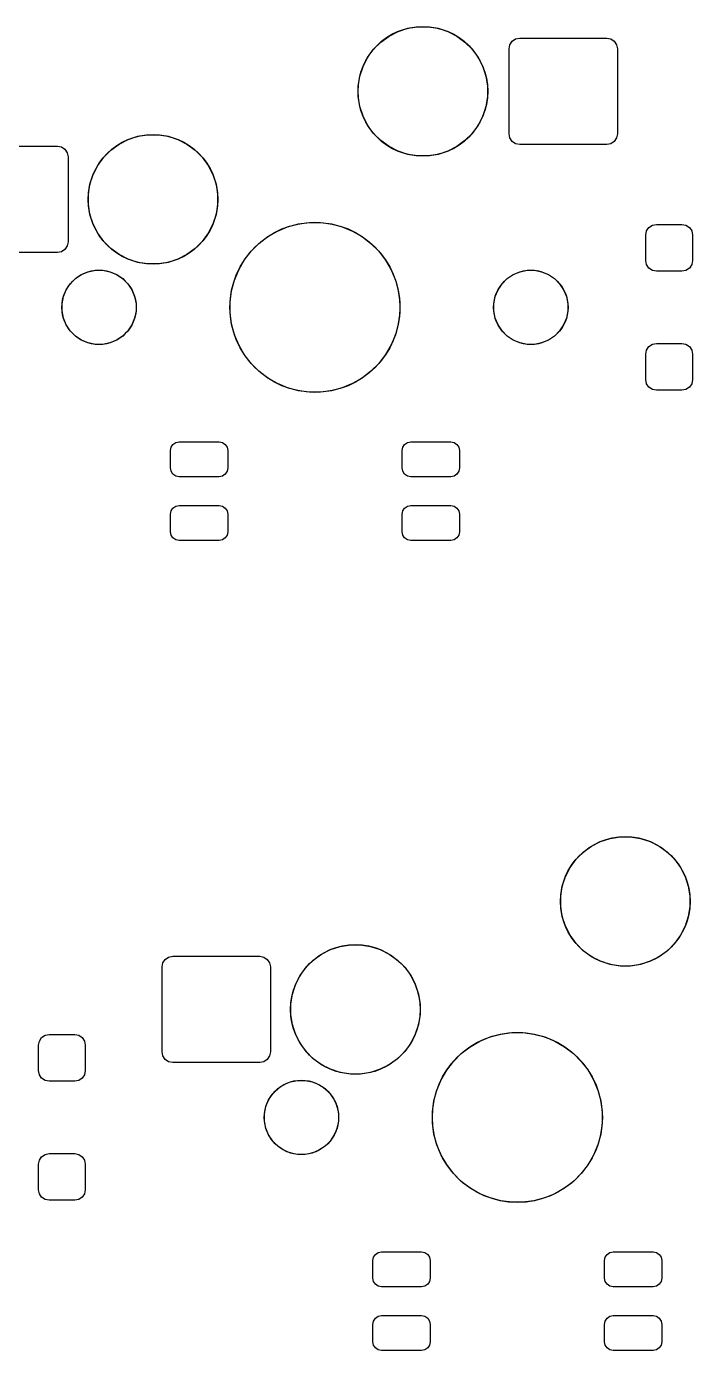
# Model space of a CAD drawing. Header units: millimetres. Extents: x 21 to 415, y -164 to -17.
# Drawn here: x 69.93 to 85.6, y -122.66 to -91.53 of the extents above; entities that cross this region are included whole.
import ezdxf

# ---------------------------------------------------------------- set-up
doc = ezdxf.new("R2010")
doc.units = ezdxf.units.MM
doc.layers.add('B.Mask', color=4, linetype='CONTINUOUS', true_color=0x02ffee)

msp = doc.modelspace()

# ---------------------------------------------------------------- linework, layer by layer
at = {"layer": 'B.Mask', "linetype": 'CONTINUOUS'}
for p, q in [((78.898371, -91.569011), (79.134725, -91.531576)), ((79.134725, -91.531576), (79.374025, -91.531576)), ((79.374025, -91.531576), (79.610379, -91.569011)), ((78.263967, -91.892256), (78.457565, -91.751599)), ((78.457565, -91.751599), (78.670783, -91.642959)), ((78.670783, -91.642959), (78.898371, -91.569011)), ((79.610379, -91.569011), (79.837967, -91.642959)), ((79.837967, -91.642959), (80.051185, -91.751599)), ((80.051185, -91.751599), (80.244783, -91.892256)), ((81.354598, -91.875098), (81.435704, -91.820905)), ((81.435704, -91.820905), (81.531375, -91.801875)), ((81.531375, -91.801875), (83.581375, -91.801875)), ((83.581375, -91.801875), (83.677046, -91.820905)), ((83.677046, -91.820905), (83.758152, -91.875098)), ((77.954099, -92.255065), (78.094756, -92.061467)), ((78.094756, -92.061467), (78.263967, -91.892256)), ((80.244783, -91.892256), (80.413994, -92.061467)), ((80.413994, -92.061467), (80.554651, -92.255065)), ((81.281375, -92.051875), (81.300405, -91.956204)), ((81.281375, -94.051875), (81.281375, -92.051875)), ((81.300405, -91.956204), (81.354598, -91.875098)), ((83.758152, -91.875098), (83.812345, -91.956204)), ((83.812345, -91.956204), (83.831375, -92.051875)), ((83.831375, -92.051875), (83.831375, -94.051875)), ((77.771511, -92.695871), (77.845459, -92.468283)), ((77.845459, -92.468283), (77.954099, -92.255065)), ((80.554651, -92.255065), (80.663291, -92.468283)), ((80.663291, -92.468283), (80.737239, -92.695871)), ((77.734076, -92.932225), (77.771511, -92.695871)), ((80.737239, -92.695871), (80.774674, -92.932225)), ((77.734076, -93.171525), (77.734076, -92.932225)), ((80.774674, -92.932225), (80.774674, -93.171525)), ((77.771511, -93.407879), (77.734076, -93.171525)), ((77.845459, -93.635467), (77.771511, -93.407879)), ((80.737239, -93.407879), (80.663291, -93.635467)), ((80.774674, -93.171525), (80.737239, -93.407879)), ((77.954099, -93.848685), (77.845459, -93.635467)), ((80.663291, -93.635467), (80.554651, -93.848685)), ((78.094756, -94.042283), (77.954099, -93.848685)), ((80.554651, -93.848685), (80.413994, -94.042283)), ((68.604375, -94.341875), (70.654375, -94.341875)), ((70.654375, -94.341875), (70.750046, -94.360905)), ((71.913967, -94.432256), (72.107565, -94.291599)), ((72.107565, -94.291599), (72.320783, -94.182959)), ((72.320783, -94.182959), (72.548371, -94.109011)), ((72.548371, -94.109011), (72.784725, -94.071576)), ((72.784725, -94.071576), (73.024025, -94.071576)), ((73.024025, -94.071576), (73.260379, -94.109011)), ((73.260379, -94.109011), (73.487967, -94.182959)), ((73.487967, -94.182959), (73.701185, -94.291599)), ((73.701185, -94.291599), (73.894783, -94.432256)), ((78.263967, -94.211494), (78.094756, -94.042283)), ((78.457565, -94.352151), (78.263967, -94.211494)), ((80.244783, -94.211494), (80.051185, -94.352151)), ((80.413994, -94.042283), (80.244783, -94.211494)), ((81.300405, -94.147546), (81.281375, -94.051875)), ((81.354598, -94.228652), (81.300405, -94.147546)), ((81.435704, -94.282845), (81.354598, -94.228652)), ((81.531375, -94.301875), (81.435704, -94.282845)), ((83.581375, -94.301875), (81.531375, -94.301875)), ((83.677046, -94.282845), (83.581375, -94.301875)), ((83.758152, -94.228652), (83.677046, -94.282845)), ((83.812345, -94.147546), (83.758152, -94.228652)), ((83.831375, -94.051875), (83.812345, -94.147546)), ((70.750046, -94.360905), (70.831152, -94.415098)), ((70.831152, -94.415098), (70.885345, -94.496204)), ((70.885345, -94.496204), (70.904375, -94.591875)), ((70.904375, -94.591875), (70.904375, -96.591875)), ((71.604099, -94.795065), (71.744756, -94.601467)), ((71.744756, -94.601467), (71.913967, -94.432256)), ((73.894783, -94.432256), (74.063994, -94.601467)), ((74.063994, -94.601467), (74.204651, -94.795065)), ((78.670783, -94.460791), (78.457565, -94.352151)), ((78.898371, -94.534739), (78.670783, -94.460791)), ((79.134725, -94.572174), (78.898371, -94.534739)), ((79.374025, -94.572174), (79.134725, -94.572174)), ((79.610379, -94.534739), (79.374025, -94.572174)), ((79.837967, -94.460791), (79.610379, -94.534739)), ((80.051185, -94.352151), (79.837967, -94.460791)), ((71.495459, -95.008283), (71.604099, -94.795065)), ((74.204651, -94.795065), (74.313291, -95.008283)), ((71.384076, -95.472225), (71.421511, -95.235871)), ((71.421511, -95.235871), (71.495459, -95.008283)), ((74.313291, -95.008283), (74.387239, -95.235871)), ((74.387239, -95.235871), (74.424674, -95.472225)), ((71.384076, -95.711525), (71.384076, -95.472225)), ((74.424674, -95.472225), (74.424674, -95.711525)), ((71.421511, -95.947879), (71.384076, -95.711525)), ((74.424674, -95.711525), (74.387239, -95.947879)), ((71.495459, -96.175467), (71.421511, -95.947879)), ((71.604099, -96.388685), (71.495459, -96.175467)), ((74.313291, -96.175467), (74.204651, -96.388685)), ((74.387239, -95.947879), (74.313291, -96.175467)), ((76.071496, -96.238015), (76.324194, -96.170304)), ((76.324194, -96.170304), (76.583569, -96.136157)), ((76.583569, -96.136157), (76.845181, -96.136157)), ((76.845181, -96.136157), (77.104556, -96.170304)), ((77.104556, -96.170304), (77.357254, -96.238015)), ((84.571973, -96.255098), (84.653079, -96.200905)), ((84.653079, -96.200905), (84.74875, -96.181875)), ((84.74875, -96.181875), (85.34875, -96.181875)), ((85.34875, -96.181875), (85.444421, -96.200905)), ((85.444421, -96.200905), (85.525527, -96.255098)), ((71.744756, -96.582283), (71.604099, -96.388685)), ((74.204651, -96.388685), (74.063994, -96.582283)), ((75.395683, -96.628195), (75.603235, -96.468936)), ((75.603235, -96.468936), (75.829798, -96.33813)), ((75.829798, -96.33813), (76.071496, -96.238015)), ((77.357254, -96.238015), (77.598952, -96.33813)), ((77.598952, -96.33813), (77.825515, -96.468936)), ((77.825515, -96.468936), (78.033067, -96.628195)), ((84.49875, -96.431875), (84.51778, -96.336204)), ((84.49875, -97.031875), (84.49875, -96.431875)), ((84.51778, -96.336204), (84.571973, -96.255098)), ((85.525527, -96.255098), (85.57972, -96.336204)), ((85.57972, -96.336204), (85.59875, -96.431875)), ((85.59875, -96.431875), (85.59875, -97.031875)), ((70.750046, -96.822845), (70.654375, -96.841875)), ((70.831152, -96.768652), (70.750046, -96.822845)), ((70.885345, -96.687546), (70.831152, -96.768652)), ((70.904375, -96.591875), (70.885345, -96.687546)), ((71.913967, -96.751494), (71.744756, -96.582283)), ((72.107565, -96.892151), (71.913967, -96.751494)), ((73.894783, -96.751494), (73.701185, -96.892151)), ((74.063994, -96.582283), (73.894783, -96.751494)), ((75.051436, -97.020735), (75.210695, -96.813183)), ((75.210695, -96.813183), (75.395683, -96.628195)), ((78.033067, -96.628195), (78.218055, -96.813183)), ((78.218055, -96.813183), (78.377314, -97.020735)), ((70.654375, -96.841875), (68.604375, -96.841875)), ((72.320783, -97.000791), (72.107565, -96.892151)), ((72.548371, -97.074739), (72.320783, -97.000791)), ((72.784725, -97.112174), (72.548371, -97.074739)), ((73.024025, -97.112174), (72.784725, -97.112174)), ((73.260379, -97.074739), (73.024025, -97.112174)), ((73.487967, -97.000791), (73.260379, -97.074739)), ((73.701185, -96.892151), (73.487967, -97.000791)), ((74.92063, -97.247298), (75.051436, -97.020735)), ((78.377314, -97.020735), (78.50812, -97.247298)), ((84.51778, -97.127546), (84.49875, -97.031875)), ((84.571973, -97.208652), (84.51778, -97.127546)), ((85.57972, -97.127546), (85.525527, -97.208652)), ((85.59875, -97.031875), (85.57972, -97.127546)), ((70.957991, -97.576781), (71.079281, -97.455491)), ((71.079281, -97.455491), (71.221903, -97.360194)), ((71.221903, -97.360194), (71.380376, -97.294552)), ((71.380376, -97.294552), (71.54861, -97.261088)), ((71.54861, -97.261088), (71.72014, -97.261088)), ((71.72014, -97.261088), (71.888374, -97.294552)), ((71.888374, -97.294552), (72.046847, -97.360194)), ((72.046847, -97.360194), (72.189469, -97.455491)), ((72.189469, -97.455491), (72.310759, -97.576781)), ((74.820515, -97.488996), (74.92063, -97.247298)), ((78.50812, -97.247298), (78.608235, -97.488996)), ((81.117991, -97.576781), (81.239281, -97.455491)), ((81.239281, -97.455491), (81.381903, -97.360194)), ((81.381903, -97.360194), (81.540376, -97.294552)), ((81.540376, -97.294552), (81.70861, -97.261088)), ((81.70861, -97.261088), (81.88014, -97.261088)), ((81.88014, -97.261088), (82.048374, -97.294552)), ((82.048374, -97.294552), (82.206847, -97.360194)), ((82.206847, -97.360194), (82.349469, -97.455491)), ((82.349469, -97.455491), (82.470759, -97.576781)), ((84.653079, -97.262845), (84.571973, -97.208652)), ((84.74875, -97.281875), (84.653079, -97.262845)), ((85.34875, -97.281875), (84.74875, -97.281875)), ((85.444421, -97.262845), (85.34875, -97.281875)), ((85.525527, -97.208652), (85.444421, -97.262845)), ((70.797052, -97.877876), (70.862694, -97.719403)), ((70.862694, -97.719403), (70.957991, -97.576781)), ((72.310759, -97.576781), (72.406056, -97.719403)), ((72.406056, -97.719403), (72.471698, -97.877876)), ((74.718657, -98.001069), (74.752804, -97.741694)), ((74.752804, -97.741694), (74.820515, -97.488996)), ((78.608235, -97.488996), (78.675946, -97.741694)), ((78.675946, -97.741694), (78.710093, -98.001069)), ((80.957052, -97.877876), (81.022694, -97.719403)), ((81.022694, -97.719403), (81.117991, -97.576781)), ((82.470759, -97.576781), (82.566056, -97.719403)), ((82.566056, -97.719403), (82.631698, -97.877876)), ((70.763588, -98.04611), (70.797052, -97.877876)), ((70.763588, -98.21764), (70.763588, -98.04611)), ((72.471698, -97.877876), (72.505162, -98.04611)), ((72.505162, -98.04611), (72.505162, -98.21764)), ((74.718657, -98.262681), (74.718657, -98.001069)), ((78.710093, -98.001069), (78.710093, -98.262681)), ((80.923588, -98.04611), (80.957052, -97.877876)), ((80.923588, -98.21764), (80.923588, -98.04611)), ((82.631698, -97.877876), (82.665162, -98.04611)), ((82.665162, -98.04611), (82.665162, -98.21764)), ((70.797052, -98.385874), (70.763588, -98.21764)), ((70.862694, -98.544347), (70.797052, -98.385874)), ((72.471698, -98.385874), (72.406056, -98.544347)), ((72.505162, -98.21764), (72.471698, -98.385874)), ((74.752804, -98.522056), (74.718657, -98.262681)), ((78.710093, -98.262681), (78.675946, -98.522056)), ((80.957052, -98.385874), (80.923588, -98.21764)), ((81.022694, -98.544347), (80.957052, -98.385874)), ((82.631698, -98.385874), (82.566056, -98.544347)), ((82.665162, -98.21764), (82.631698, -98.385874)), ((70.957991, -98.686969), (70.862694, -98.544347)), ((71.079281, -98.808259), (70.957991, -98.686969)), ((72.310759, -98.686969), (72.189469, -98.808259)), ((72.406056, -98.544347), (72.310759, -98.686969)), ((74.820515, -98.774754), (74.752804, -98.522056)), ((78.675946, -98.522056), (78.608235, -98.774754)), ((81.117991, -98.686969), (81.022694, -98.544347)), ((81.239281, -98.808259), (81.117991, -98.686969)), ((82.470759, -98.686969), (82.349469, -98.808259)), ((82.566056, -98.544347), (82.470759, -98.686969)), ((71.221903, -98.903556), (71.079281, -98.808259)), ((71.380376, -98.969198), (71.221903, -98.903556)), ((71.54861, -99.002662), (71.380376, -98.969198)), ((71.72014, -99.002662), (71.54861, -99.002662)), ((71.888374, -98.969198), (71.72014, -99.002662)), ((72.046847, -98.903556), (71.888374, -98.969198)), ((72.189469, -98.808259), (72.046847, -98.903556)), ((74.92063, -99.016452), (74.820515, -98.774754)), ((78.608235, -98.774754), (78.50812, -99.016452)), ((81.381903, -98.903556), (81.239281, -98.808259)), ((81.540376, -98.969198), (81.381903, -98.903556)), ((81.70861, -99.002662), (81.540376, -98.969198)), ((81.88014, -99.002662), (81.70861, -99.002662)), ((82.048374, -98.969198), (81.88014, -99.002662)), ((82.206847, -98.903556), (82.048374, -98.969198)), ((82.349469, -98.808259), (82.206847, -98.903556)), ((84.571973, -99.055098), (84.653079, -99.000905)), ((84.653079, -99.000905), (84.74875, -98.981875)), ((84.74875, -98.981875), (85.34875, -98.981875)), ((85.34875, -98.981875), (85.444421, -99.000905)), ((85.444421, -99.000905), (85.525527, -99.055098)), ((75.051436, -99.243015), (74.92063, -99.016452)), ((75.210695, -99.450567), (75.051436, -99.243015)), ((78.377314, -99.243015), (78.218055, -99.450567)), ((78.50812, -99.016452), (78.377314, -99.243015)), ((84.49875, -99.231875), (84.51778, -99.136204)), ((84.49875, -99.831875), (84.49875, -99.231875)), ((84.51778, -99.136204), (84.571973, -99.055098)), ((85.525527, -99.055098), (85.57972, -99.136204)), ((85.57972, -99.136204), (85.59875, -99.231875)), ((85.59875, -99.231875), (85.59875, -99.831875)), ((75.395683, -99.635555), (75.210695, -99.450567)), ((75.603235, -99.794814), (75.395683, -99.635555)), ((78.033067, -99.635555), (77.825515, -99.794814)), ((78.218055, -99.450567), (78.033067, -99.635555)), ((75.829798, -99.92562), (75.603235, -99.794814)), ((76.071496, -100.025735), (75.829798, -99.92562)), ((77.598952, -99.92562), (77.357254, -100.025735)), ((77.825515, -99.794814), (77.598952, -99.92562)), ((84.51778, -99.927546), (84.49875, -99.831875)), ((84.571973, -100.008652), (84.51778, -99.927546)), ((85.57972, -99.927546), (85.525527, -100.008652)), ((85.59875, -99.831875), (85.57972, -99.927546)), ((76.324194, -100.093446), (76.071496, -100.025735)), ((76.583569, -100.127593), (76.324194, -100.093446)), ((76.845181, -100.127593), (76.583569, -100.127593)), ((77.104556, -100.093446), (76.845181, -100.127593)), ((77.357254, -100.025735), (77.104556, -100.093446)), ((84.653079, -100.062845), (84.571973, -100.008652)), ((84.74875, -100.081875), (84.653079, -100.062845)), ((85.34875, -100.081875), (84.74875, -100.081875)), ((85.444421, -100.062845), (85.34875, -100.081875)), ((85.525527, -100.008652), (85.444421, -100.062845)), ((73.314375, -101.49875), (73.32998, -101.4203)), ((73.314375, -101.90875), (73.314375, -101.49875)), ((73.32998, -101.4203), (73.374418, -101.353793)), ((73.374418, -101.353793), (73.440925, -101.309355)), ((73.440925, -101.309355), (73.519375, -101.29375)), ((73.519375, -101.29375), (74.459375, -101.29375)), ((74.459375, -101.29375), (74.537825, -101.309355)), ((74.537825, -101.309355), (74.604332, -101.353793)), ((74.604332, -101.353793), (74.64877, -101.4203)), ((74.64877, -101.4203), (74.664375, -101.49875)), ((74.664375, -101.49875), (74.664375, -101.90875)), ((78.764375, -101.49875), (78.77998, -101.4203)), ((78.764375, -101.90875), (78.764375, -101.49875)), ((78.77998, -101.4203), (78.824418, -101.353793)), ((78.824418, -101.353793), (78.890925, -101.309355)), ((78.890925, -101.309355), (78.969375, -101.29375)), ((78.969375, -101.29375), (79.909375, -101.29375)), ((79.909375, -101.29375), (79.987825, -101.309355)), ((79.987825, -101.309355), (80.054332, -101.353793)), ((80.054332, -101.353793), (80.09877, -101.4203)), ((80.09877, -101.4203), (80.114375, -101.49875)), ((80.114375, -101.49875), (80.114375, -101.90875)), ((73.32998, -101.9872), (73.314375, -101.90875)), ((73.374418, -102.053707), (73.32998, -101.9872)), ((73.440925, -102.098145), (73.374418, -102.053707)), ((73.519375, -102.11375), (73.440925, -102.098145)), ((74.459375, -102.11375), (73.519375, -102.11375)), ((74.537825, -102.098145), (74.459375, -102.11375)), ((74.604332, -102.053707), (74.537825, -102.098145)), ((74.64877, -101.9872), (74.604332, -102.053707)), ((74.664375, -101.90875), (74.64877, -101.9872)), ((78.77998, -101.9872), (78.764375, -101.90875)), ((78.824418, -102.053707), (78.77998, -101.9872)), ((78.890925, -102.098145), (78.824418, -102.053707)), ((78.969375, -102.11375), (78.890925, -102.098145)), ((79.909375, -102.11375), (78.969375, -102.11375)), ((79.987825, -102.098145), (79.909375, -102.11375)), ((80.054332, -102.053707), (79.987825, -102.098145)), ((80.09877, -101.9872), (80.054332, -102.053707)), ((80.114375, -101.90875), (80.09877, -101.9872)), ((73.314375, -102.99875), (73.32998, -102.9203)), ((73.314375, -103.40875), (73.314375, -102.99875)), ((73.32998, -102.9203), (73.374418, -102.853793)), ((73.374418, -102.853793), (73.440925, -102.809355)), ((73.440925, -102.809355), (73.519375, -102.79375)), ((73.519375, -102.79375), (74.459375, -102.79375)), ((74.459375, -102.79375), (74.537825, -102.809355)), ((74.537825, -102.809355), (74.604332, -102.853793)), ((74.604332, -102.853793), (74.64877, -102.9203)), ((74.64877, -102.9203), (74.664375, -102.99875)), ((74.664375, -102.99875), (74.664375, -103.40875)), ((78.764375, -102.99875), (78.77998, -102.9203)), ((78.764375, -103.40875), (78.764375, -102.99875)), ((78.77998, -102.9203), (78.824418, -102.853793)), ((78.824418, -102.853793), (78.890925, -102.809355)), ((78.890925, -102.809355), (78.969375, -102.79375)), ((78.969375, -102.79375), (79.909375, -102.79375)), ((79.909375, -102.79375), (79.987825, -102.809355)), ((79.987825, -102.809355), (80.054332, -102.853793)), ((80.054332, -102.853793), (80.09877, -102.9203)), ((80.09877, -102.9203), (80.114375, -102.99875)), ((80.114375, -102.99875), (80.114375, -103.40875)), ((73.32998, -103.4872), (73.314375, -103.40875)), ((73.374418, -103.553707), (73.32998, -103.4872)), ((73.440925, -103.598145), (73.374418, -103.553707)), ((73.519375, -103.61375), (73.440925, -103.598145)), ((74.459375, -103.61375), (73.519375, -103.61375)), ((74.537825, -103.598145), (74.459375, -103.61375)), ((74.604332, -103.553707), (74.537825, -103.598145)), ((74.64877, -103.4872), (74.604332, -103.553707)), ((74.664375, -103.40875), (74.64877, -103.4872)), ((78.77998, -103.4872), (78.764375, -103.40875)), ((78.824418, -103.553707), (78.77998, -103.4872)), ((78.890925, -103.598145), (78.824418, -103.553707)), ((78.969375, -103.61375), (78.890925, -103.598145)), ((79.909375, -103.61375), (78.969375, -103.61375)), ((79.987825, -103.598145), (79.909375, -103.61375)), ((80.054332, -103.553707), (79.987825, -103.598145)), ((80.09877, -103.4872), (80.054332, -103.553707)), ((80.114375, -103.40875), (80.09877, -103.4872)), ((83.026467, -110.942256), (83.220065, -110.801599)), ((83.220065, -110.801599), (83.433283, -110.692959)), ((83.433283, -110.692959), (83.660871, -110.619011)), ((83.660871, -110.619011), (83.897225, -110.581576)), ((83.897225, -110.581576), (84.136525, -110.581576)), ((84.136525, -110.581576), (84.372879, -110.619011)), ((84.372879, -110.619011), (84.600467, -110.692959)), ((84.600467, -110.692959), (84.813685, -110.801599)), ((84.813685, -110.801599), (85.007283, -110.942256)), ((82.716599, -111.305065), (82.857256, -111.111467)), ((82.857256, -111.111467), (83.026467, -110.942256)), ((85.007283, -110.942256), (85.176494, -111.111467)), ((85.176494, -111.111467), (85.317151, -111.305065)), ((82.607959, -111.518283), (82.716599, -111.305065)), ((85.317151, -111.305065), (85.425791, -111.518283)), ((82.496576, -111.982225), (82.534011, -111.745871)), ((82.534011, -111.745871), (82.607959, -111.518283)), ((85.425791, -111.518283), (85.499739, -111.745871)), ((85.499739, -111.745871), (85.537174, -111.982225)), ((82.496576, -112.221525), (82.496576, -111.982225)), ((85.537174, -111.982225), (85.537174, -112.221525)), ((82.534011, -112.457879), (82.496576, -112.221525)), ((85.537174, -112.221525), (85.499739, -112.457879)), ((82.607959, -112.685467), (82.534011, -112.457879)), ((82.716599, -112.898685), (82.607959, -112.685467)), ((85.425791, -112.685467), (85.317151, -112.898685)), ((85.499739, -112.457879), (85.425791, -112.685467)), ((82.857256, -113.092283), (82.716599, -112.898685)), ((85.317151, -112.898685), (85.176494, -113.092283)), ((76.870065, -113.341599), (77.083283, -113.232959)), ((77.083283, -113.232959), (77.310871, -113.159011)), ((77.310871, -113.159011), (77.547225, -113.121576)), ((77.547225, -113.121576), (77.786525, -113.121576)), ((77.786525, -113.121576), (78.022879, -113.159011)), ((78.022879, -113.159011), (78.250467, -113.232959)), ((78.250467, -113.232959), (78.463685, -113.341599)), ((83.026467, -113.261494), (82.857256, -113.092283)), ((83.220065, -113.402151), (83.026467, -113.261494)), ((85.007283, -113.261494), (84.813685, -113.402151)), ((85.176494, -113.092283), (85.007283, -113.261494)), ((73.116875, -113.641875), (73.135905, -113.546204)), ((73.116875, -115.641875), (73.116875, -113.641875)), ((73.135905, -113.546204), (73.190098, -113.465098)), ((73.190098, -113.465098), (73.271204, -113.410905)), ((73.271204, -113.410905), (73.366875, -113.391875)), ((73.366875, -113.391875), (75.416875, -113.391875)), ((75.416875, -113.391875), (75.512546, -113.410905)), ((75.512546, -113.410905), (75.593652, -113.465098)), ((75.593652, -113.465098), (75.647845, -113.546204)), ((75.647845, -113.546204), (75.666875, -113.641875)), ((75.666875, -113.641875), (75.666875, -115.641875)), ((76.507256, -113.651467), (76.676467, -113.482256)), ((76.676467, -113.482256), (76.870065, -113.341599)), ((78.463685, -113.341599), (78.657283, -113.482256)), ((78.657283, -113.482256), (78.826494, -113.651467)), ((83.433283, -113.510791), (83.220065, -113.402151)), ((83.660871, -113.584739), (83.433283, -113.510791)), ((83.897225, -113.622174), (83.660871, -113.584739)), ((84.136525, -113.622174), (83.897225, -113.622174)), ((84.372879, -113.584739), (84.136525, -113.622174)), ((84.600467, -113.510791), (84.372879, -113.584739)), ((84.813685, -113.402151), (84.600467, -113.510791)), ((76.257959, -114.058283), (76.366599, -113.845065)), ((76.366599, -113.845065), (76.507256, -113.651467)), ((78.826494, -113.651467), (78.967151, -113.845065)), ((78.967151, -113.845065), (79.075791, -114.058283)), ((76.184011, -114.285871), (76.257959, -114.058283)), ((79.075791, -114.058283), (79.149739, -114.285871)), ((76.146576, -114.522225), (76.184011, -114.285871)), ((76.146576, -114.761525), (76.146576, -114.522225)), ((79.149739, -114.285871), (79.187174, -114.522225)), ((79.187174, -114.522225), (79.187174, -114.761525)), ((76.184011, -114.997879), (76.146576, -114.761525)), ((79.187174, -114.761525), (79.149739, -114.997879)), ((76.257959, -115.225467), (76.184011, -114.997879)), ((79.149739, -114.997879), (79.075791, -115.225467)), ((81.086694, -115.220304), (81.346069, -115.186157)), ((81.346069, -115.186157), (81.607681, -115.186157)), ((81.607681, -115.186157), (81.867056, -115.220304)), ((70.21125, -115.481875), (70.23028, -115.386204)), ((70.21125, -116.081875), (70.21125, -115.481875)), ((70.23028, -115.386204), (70.284473, -115.305098)), ((70.284473, -115.305098), (70.365579, -115.250905)), ((70.365579, -115.250905), (70.46125, -115.231875)), ((70.46125, -115.231875), (71.06125, -115.231875)), ((71.06125, -115.231875), (71.156921, -115.250905)), ((71.156921, -115.250905), (71.238027, -115.305098)), ((71.238027, -115.305098), (71.29222, -115.386204)), ((71.29222, -115.386204), (71.31125, -115.481875)), ((71.31125, -115.481875), (71.31125, -116.081875)), ((76.366599, -115.438685), (76.257959, -115.225467)), ((76.507256, -115.632283), (76.366599, -115.438685)), ((78.967151, -115.438685), (78.826494, -115.632283)), ((79.075791, -115.225467), (78.967151, -115.438685)), ((80.365735, -115.518936), (80.592298, -115.38813)), ((80.592298, -115.38813), (80.833996, -115.288015)), ((80.833996, -115.288015), (81.086694, -115.220304)), ((81.867056, -115.220304), (82.119754, -115.288015)), ((82.119754, -115.288015), (82.361452, -115.38813)), ((82.361452, -115.38813), (82.588015, -115.518936)), ((73.135905, -115.737546), (73.116875, -115.641875)), ((73.190098, -115.818652), (73.135905, -115.737546)), ((73.271204, -115.872845), (73.190098, -115.818652)), ((75.593652, -115.818652), (75.512546, -115.872845)), ((75.647845, -115.737546), (75.593652, -115.818652)), ((75.666875, -115.641875), (75.647845, -115.737546)), ((76.676467, -115.801494), (76.507256, -115.632283)), ((76.870065, -115.942151), (76.676467, -115.801494)), ((78.657283, -115.801494), (78.463685, -115.942151)), ((78.826494, -115.632283), (78.657283, -115.801494)), ((79.973195, -115.863183), (80.158183, -115.678195)), ((80.158183, -115.678195), (80.365735, -115.518936)), ((82.588015, -115.518936), (82.795567, -115.678195)), ((82.795567, -115.678195), (82.980555, -115.863183)), ((70.23028, -116.177546), (70.21125, -116.081875)), ((71.31125, -116.081875), (71.29222, -116.177546)), ((73.366875, -115.891875), (73.271204, -115.872845)), ((75.416875, -115.891875), (73.366875, -115.891875)), ((75.512546, -115.872845), (75.416875, -115.891875)), ((77.083283, -116.050791), (76.870065, -115.942151)), ((77.310871, -116.124739), (77.083283, -116.050791)), ((77.547225, -116.162174), (77.310871, -116.124739)), ((78.022879, -116.124739), (77.786525, -116.162174)), ((78.250467, -116.050791), (78.022879, -116.124739)), ((78.463685, -115.942151), (78.250467, -116.050791)), ((79.68313, -116.297298), (79.813936, -116.070735)), ((79.813936, -116.070735), (79.973195, -115.863183)), ((82.980555, -115.863183), (83.139814, -116.070735)), ((83.139814, -116.070735), (83.27062, -116.297298)), ((70.284473, -116.258652), (70.23028, -116.177546)), ((70.365579, -116.312845), (70.284473, -116.258652)), ((70.46125, -116.331875), (70.365579, -116.312845)), ((71.06125, -116.331875), (70.46125, -116.331875)), ((71.156921, -116.312845), (71.06125, -116.331875)), ((71.238027, -116.258652), (71.156921, -116.312845)), ((71.29222, -116.177546), (71.238027, -116.258652)), ((75.841781, -116.505491), (75.984403, -116.410194)), ((75.984403, -116.410194), (76.142876, -116.344552)), ((76.142876, -116.344552), (76.31111, -116.311088)), ((76.31111, -116.311088), (76.48264, -116.311088)), ((76.48264, -116.311088), (76.650874, -116.344552)), ((76.650874, -116.344552), (76.809347, -116.410194)), ((76.809347, -116.410194), (76.951969, -116.505491)), ((77.786525, -116.162174), (77.547225, -116.162174)), ((79.583015, -116.538996), (79.68313, -116.297298)), ((83.27062, -116.297298), (83.370735, -116.538996)), ((75.625194, -116.769403), (75.720491, -116.626781)), ((75.720491, -116.626781), (75.841781, -116.505491)), ((76.951969, -116.505491), (77.073259, -116.626781)), ((77.073259, -116.626781), (77.168556, -116.769403)), ((79.515304, -116.791694), (79.583015, -116.538996)), ((83.370735, -116.538996), (83.438446, -116.791694)), ((75.526088, -117.09611), (75.559552, -116.927876)), ((75.559552, -116.927876), (75.625194, -116.769403)), ((77.168556, -116.769403), (77.234198, -116.927876)), ((77.234198, -116.927876), (77.267662, -117.09611)), ((79.481157, -117.051069), (79.515304, -116.791694)), ((79.481157, -117.312681), (79.481157, -117.051069)), ((83.438446, -116.791694), (83.472593, -117.051069)), ((83.472593, -117.051069), (83.472593, -117.312681)), ((75.526088, -117.26764), (75.526088, -117.09611)), ((75.559552, -117.435874), (75.526088, -117.26764)), ((77.267662, -117.26764), (77.234198, -117.435874)), ((77.267662, -117.09611), (77.267662, -117.26764)), ((79.515304, -117.572056), (79.481157, -117.312681)), ((83.472593, -117.312681), (83.438446, -117.572056)), ((75.625194, -117.594347), (75.559552, -117.435874)), ((75.720491, -117.736969), (75.625194, -117.594347)), ((77.168556, -117.594347), (77.073259, -117.736969)), ((77.234198, -117.435874), (77.168556, -117.594347)), ((79.583015, -117.824754), (79.515304, -117.572056)), ((83.438446, -117.572056), (83.370735, -117.824754)), ((75.841781, -117.858259), (75.720491, -117.736969)), ((75.984403, -117.953556), (75.841781, -117.858259)), ((76.142876, -118.019198), (75.984403, -117.953556)), ((76.809347, -117.953556), (76.650874, -118.019198)), ((76.951969, -117.858259), (76.809347, -117.953556)), ((77.073259, -117.736969), (76.951969, -117.858259)), ((79.68313, -118.066452), (79.583015, -117.824754)), ((83.370735, -117.824754), (83.27062, -118.066452)), ((70.21125, -118.281875), (70.23028, -118.186204)), ((70.21125, -118.881875), (70.21125, -118.281875)), ((70.23028, -118.186204), (70.284473, -118.105098)), ((70.284473, -118.105098), (70.365579, -118.050905)), ((70.365579, -118.050905), (70.46125, -118.031875)), ((70.46125, -118.031875), (71.06125, -118.031875)), ((71.06125, -118.031875), (71.156921, -118.050905)), ((71.156921, -118.050905), (71.238027, -118.105098)), ((71.238027, -118.105098), (71.29222, -118.186204)), ((71.29222, -118.186204), (71.31125, -118.281875)), ((71.31125, -118.281875), (71.31125, -118.881875)), ((76.31111, -118.052662), (76.142876, -118.019198)), ((76.48264, -118.052662), (76.31111, -118.052662)), ((76.650874, -118.019198), (76.48264, -118.052662)), ((79.813936, -118.293015), (79.68313, -118.066452)), ((79.973195, -118.500567), (79.813936, -118.293015)), ((83.139814, -118.293015), (82.980555, -118.500567)), ((83.27062, -118.066452), (83.139814, -118.293015)), ((80.158183, -118.685555), (79.973195, -118.500567)), ((82.980555, -118.500567), (82.795567, -118.685555)), ((70.23028, -118.977546), (70.21125, -118.881875)), ((71.31125, -118.881875), (71.29222, -118.977546)), ((80.365735, -118.844814), (80.158183, -118.685555)), ((80.592298, -118.97562), (80.365735, -118.844814)), ((82.588015, -118.844814), (82.361452, -118.97562)), ((82.795567, -118.685555), (82.588015, -118.844814)), ((70.284473, -119.058652), (70.23028, -118.977546)), ((70.365579, -119.112845), (70.284473, -119.058652)), ((70.46125, -119.131875), (70.365579, -119.112845)), ((71.06125, -119.131875), (70.46125, -119.131875)), ((71.156921, -119.112845), (71.06125, -119.131875)), ((71.238027, -119.058652), (71.156921, -119.112845)), ((71.29222, -118.977546), (71.238027, -119.058652)), ((80.833996, -119.075735), (80.592298, -118.97562)), ((81.086694, -119.143446), (80.833996, -119.075735)), ((81.346069, -119.177593), (81.086694, -119.143446)), ((81.607681, -119.177593), (81.346069, -119.177593)), ((81.867056, -119.143446), (81.607681, -119.177593)), ((82.119754, -119.075735), (81.867056, -119.143446)), ((82.361452, -118.97562), (82.119754, -119.075735)), ((78.076875, -120.54875), (78.09248, -120.4703)), ((78.09248, -120.4703), (78.136918, -120.403793)), ((78.136918, -120.403793), (78.203425, -120.359355)), ((78.203425, -120.359355), (78.281875, -120.34375)), ((78.281875, -120.34375), (79.221875, -120.34375)), ((79.221875, -120.34375), (79.300325, -120.359355)), ((79.300325, -120.359355), (79.366832, -120.403793)), ((79.366832, -120.403793), (79.41127, -120.4703)), ((79.41127, -120.4703), (79.426875, -120.54875)), ((83.526875, -120.54875), (83.54248, -120.4703)), ((83.54248, -120.4703), (83.586918, -120.403793)), ((83.586918, -120.403793), (83.653425, -120.359355)), ((83.653425, -120.359355), (83.731875, -120.34375)), ((83.731875, -120.34375), (84.671875, -120.34375)), ((84.671875, -120.34375), (84.750325, -120.359355)), ((84.750325, -120.359355), (84.816832, -120.403793)), ((84.816832, -120.403793), (84.86127, -120.4703)), ((84.86127, -120.4703), (84.876875, -120.54875)), ((78.076875, -120.95875), (78.076875, -120.54875)), ((79.426875, -120.54875), (79.426875, -120.95875)), ((83.526875, -120.95875), (83.526875, -120.54875)), ((84.876875, -120.54875), (84.876875, -120.95875)), ((78.09248, -121.0372), (78.076875, -120.95875)), ((78.136918, -121.103707), (78.09248, -121.0372)), ((78.203425, -121.148145), (78.136918, -121.103707)), ((79.366832, -121.103707), (79.300325, -121.148145)), ((79.41127, -121.0372), (79.366832, -121.103707)), ((79.426875, -120.95875), (79.41127, -121.0372)), ((83.54248, -121.0372), (83.526875, -120.95875)), ((83.586918, -121.103707), (83.54248, -121.0372)), ((83.653425, -121.148145), (83.586918, -121.103707)), ((84.816832, -121.103707), (84.750325, -121.148145)), ((84.86127, -121.0372), (84.816832, -121.103707)), ((84.876875, -120.95875), (84.86127, -121.0372)), ((78.281875, -121.16375), (78.203425, -121.148145)), ((79.221875, -121.16375), (78.281875, -121.16375)), ((79.300325, -121.148145), (79.221875, -121.16375)), ((83.731875, -121.16375), (83.653425, -121.148145)), ((84.671875, -121.16375), (83.731875, -121.16375)), ((84.750325, -121.148145), (84.671875, -121.16375)), ((78.076875, -122.04875), (78.09248, -121.9703)), ((78.076875, -122.45875), (78.076875, -122.04875)), ((78.09248, -121.9703), (78.136918, -121.903793)), ((78.136918, -121.903793), (78.203425, -121.859355)), ((78.203425, -121.859355), (78.281875, -121.84375)), ((78.281875, -121.84375), (79.221875, -121.84375)), ((79.221875, -121.84375), (79.300325, -121.859355)), ((79.300325, -121.859355), (79.366832, -121.903793)), ((79.366832, -121.903793), (79.41127, -121.9703)), ((79.41127, -121.9703), (79.426875, -122.04875)), ((79.426875, -122.04875), (79.426875, -122.45875)), ((83.526875, -122.04875), (83.54248, -121.9703)), ((83.526875, -122.45875), (83.526875, -122.04875)), ((83.54248, -121.9703), (83.586918, -121.903793)), ((83.586918, -121.903793), (83.653425, -121.859355)), ((83.653425, -121.859355), (83.731875, -121.84375)), ((83.731875, -121.84375), (84.671875, -121.84375)), ((84.671875, -121.84375), (84.750325, -121.859355)), ((84.750325, -121.859355), (84.816832, -121.903793)), ((84.816832, -121.903793), (84.86127, -121.9703)), ((84.86127, -121.9703), (84.876875, -122.04875)), ((84.876875, -122.04875), (84.876875, -122.45875)), ((78.09248, -122.5372), (78.076875, -122.45875)), ((78.136918, -122.603707), (78.09248, -122.5372)), ((78.203425, -122.648145), (78.136918, -122.603707)), ((78.281875, -122.66375), (78.203425, -122.648145)), ((79.221875, -122.66375), (78.281875, -122.66375)), ((79.300325, -122.648145), (79.221875, -122.66375)), ((79.366832, -122.603707), (79.300325, -122.648145)), ((79.41127, -122.5372), (79.366832, -122.603707)), ((79.426875, -122.45875), (79.41127, -122.5372)), ((83.54248, -122.5372), (83.526875, -122.45875)), ((83.586918, -122.603707), (83.54248, -122.5372)), ((83.653425, -122.648145), (83.586918, -122.603707)), ((83.731875, -122.66375), (83.653425, -122.648145)), ((84.671875, -122.66375), (83.731875, -122.66375)), ((84.750325, -122.648145), (84.671875, -122.66375)), ((84.816832, -122.603707), (84.750325, -122.648145)), ((84.86127, -122.5372), (84.816832, -122.603707)), ((84.876875, -122.45875), (84.86127, -122.5372))]:
    msp.add_line(p, q, dxfattribs=at)
at = {"layer": 'B.Mask'}
for centre, radius in [((79.254375, -93.051875), 1.525), ((79.254375, -93.051875), 1.524999), ((72.904375, -95.591875), 1.525), ((72.904375, -95.591875), 1.524999), ((76.714375, -98.131875), 2), ((76.714375, -98.131875), 1.999999), ((71.634375, -98.131875), 0.875), ((71.634375, -98.131875), 0.874999), ((81.794375, -98.131875), 0.875), ((81.794375, -98.131875), 0.874999), ((84.016875, -112.101875), 1.525), ((84.016875, -112.101875), 1.524999), ((77.666875, -114.641875), 1.525), ((77.666875, -114.641875), 1.524999), ((81.476875, -117.181875), 2), ((81.476875, -117.181875), 1.999999), ((76.396875, -117.181875), 0.875), ((76.396875, -117.181875), 0.874999)]:
    msp.add_circle(centre, radius, dxfattribs=at)

doc.saveas('drawing.dxf')
